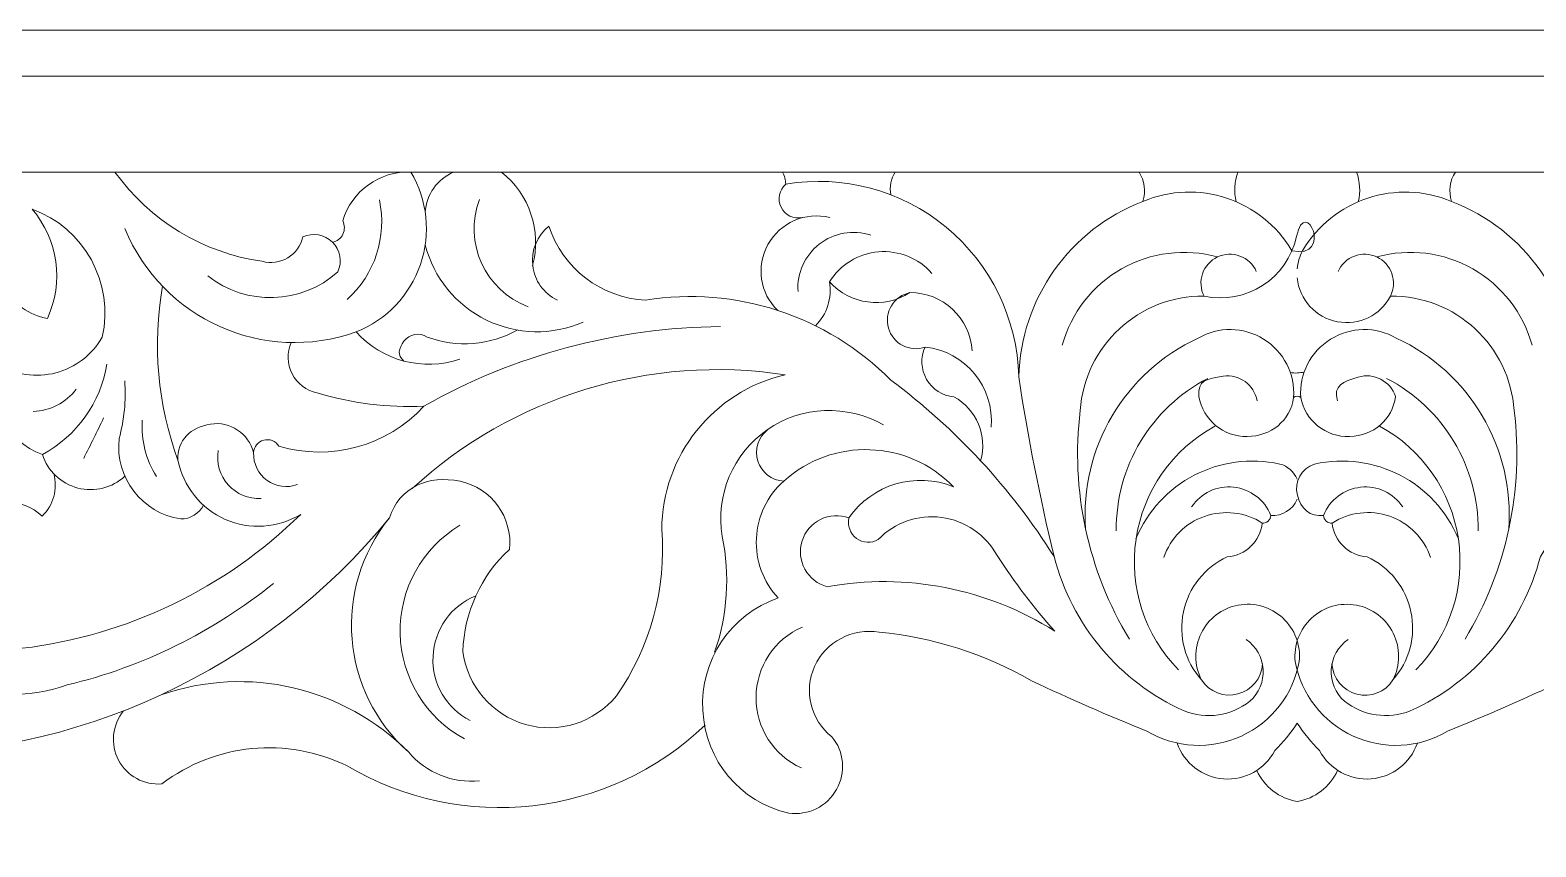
# Model space of a CAD drawing. Header units: millimetres. Extents: x 4334 to 4578, y 2334 to 2588.
# Drawn here: x 4381 to 4446.3, y 2552.7 to 2588.1 of the extents above; entities that cross this region are included whole.
import ezdxf

# ---------------------------------------------------------------- set-up
doc = ezdxf.new("R2010")
doc.units = ezdxf.units.MM
doc.header["$MEASUREMENT"] = 0
doc.layers.add('SITARA ALL', color=18, linetype='Continuous', true_color=0x000000)

msp = doc.modelspace()

# ---------------------------------------------------------------- linework, layer by layer
at = {"layer": 'SITARA ALL', "lineweight": 9}
for points, knots in [([(4333.916, 2588.11), (4333.916, 2588.11), (4577.916, 2588.11), (4577.916, 2588.11), (4577.916, 2588.11), (4577.916, 2466.11), (4577.916, 2466.11), (4577.916, 2466.11), (4333.916, 2466.11), (4333.916, 2466.11), (4333.916, 2466.11), (4333.916, 2588.11), (4333.916, 2588.11)], [0, 0, 0, 0, 0.25, 0.25, 0.25, 0.5, 0.5, 0.5, 0.75, 0.75, 0.75, 1, 1, 1, 1]), ([(4337.043, 2565.882), (4336.767, 2563.968), (4337.064, 2562.015), (4337.897, 2560.27), (4337.897, 2560.27), (4335.916, 2560.27), (4335.916, 2560.27), (4335.916, 2560.27), (4335.916, 2586.11), (4335.916, 2586.11), (4335.916, 2586.11), (4435.687, 2586.11), (4435.687, 2586.11), (4435.687, 2586.11), (4535.916, 2586.11), (4535.916, 2586.11), (4535.916, 2586.11), (4535.916, 2560.27), (4535.916, 2560.27), (4535.916, 2560.27), (4533.935, 2560.27), (4533.935, 2560.27), (4534.768, 2562.015), (4535.065, 2563.968), (4534.789, 2565.882)], [0, 0, 0, 0, 0.111111, 0.111111, 0.111111, 0.222222, 0.222222, 0.222222, 0.333333, 0.333333, 0.333333, 0.444444, 0.444444, 0.444444, 0.555556, 0.555556, 0.555556, 0.666667, 0.666667, 0.666667, 0.777778, 0.777778, 0.777778, 1, 1, 1, 1]), ([(4384.636, 2581.956), (4386.145, 2579.847), (4388.45, 2578.447), (4391.018, 2578.084), (4391.394, 2577.981), (4391.796, 2578.036), (4392.13, 2578.237), (4392.464, 2578.438), (4392.701, 2578.765), (4392.786, 2579.145), (4393.22, 2579.34), (4393.729, 2579.248), (4394.067, 2578.914), (4394.405, 2578.58), (4394.499, 2578.063), (4394.309, 2577.627), (4392.72, 2576.205), (4390.336, 2576.131), (4388.66, 2577.45)], [0, 0, 0, 0, 0.142857, 0.142857, 0.142857, 0.285714, 0.285714, 0.285714, 0.428571, 0.428571, 0.428571, 0.571429, 0.571429, 0.571429, 0.714286, 0.714286, 0.714286, 1, 1, 1, 1]), ([(4385.067, 2579.504), (4386.68, 2575.569), (4391.094, 2573.595), (4395.099, 2575.025), (4396.411, 2575.544), (4397.429, 2576.612), (4397.885, 2577.947), (4398.341, 2579.283), (4398.193, 2580.743), (4397.472, 2581.956), (4396.116, 2582.009), (4394.898, 2581.135), (4394.516, 2579.832), (4394.609, 2579.653), (4394.611, 2579.441), (4394.524, 2579.259), (4394.436, 2579.077), (4394.266, 2578.947), (4394.068, 2578.908)], [0, 0, 0, 0, 0.142857, 0.142857, 0.142857, 0.285714, 0.285714, 0.285714, 0.428571, 0.428571, 0.428571, 0.571429, 0.571429, 0.571429, 0.714286, 0.714286, 0.714286, 1, 1, 1, 1]), ([(4429.221, 2580.682), (4426.055, 2579.465), (4423.931, 2576.467), (4423.838, 2573.076), (4423.779, 2575.593), (4422.629, 2577.961), (4420.686, 2579.564), (4418.744, 2581.167), (4416.216, 2581.85), (4413.733, 2581.431), (4413.722, 2581.613), (4413.676, 2581.792), (4413.596, 2581.956)], [0, 0, 0, 0, 0.2, 0.2, 0.2, 0.4, 0.4, 0.4, 0.6, 0.6, 0.6, 1, 1, 1, 1]), ([(4431.874, 2576.576), (4433.696, 2576.184), (4435.492, 2577.342), (4435.886, 2579.164), (4436.28, 2580.986), (4437.508, 2578.147), (4435.687, 2578.543), (4434.366, 2580.771), (4431.609, 2581.684), (4429.221, 2580.682), (4429.359, 2581.11), (4429.299, 2581.577), (4429.056, 2581.956)], [0, 0, 0, 0, 0.2, 0.2, 0.2, 0.4, 0.4, 0.4, 0.6, 0.6, 0.6, 1, 1, 1, 1]), ([(4524.699, 2581.956), (4524.699, 2581.956), (4433.343, 2581.956), (4433.343, 2581.956), (4433.188, 2581.544), (4433.161, 2581.095), (4433.266, 2580.667)], [0, 0, 0, 0, 0.333333, 0.333333, 0.333333, 1, 1, 1, 1]), ([(4442.776, 2581.956), (4442.533, 2581.577), (4442.472, 2581.11), (4442.61, 2580.682), (4445.775, 2579.468), (4447.899, 2576.464), (4447.994, 2573.076), (4448.049, 2575.59), (4449.193, 2577.956), (4451.13, 2579.56), (4453.066, 2581.164), (4455.619, 2581.845), (4458.099, 2581.431)], [0, 0, 0, 0, 0.2, 0.2, 0.2, 0.4, 0.4, 0.4, 0.6, 0.6, 0.6, 1, 1, 1, 1]), ([(4413.733, 2581.431), (4413.444, 2581.181), (4413.362, 2580.767), (4413.534, 2580.426), (4413.705, 2580.085), (4414.07, 2579.901), (4414.443, 2579.983)], [0, 0, 0, 0, 0.333333, 0.333333, 0.333333, 1, 1, 1, 1]), ([(4442.61, 2580.682), (4440.222, 2581.682), (4437.464, 2580.772), (4436.145, 2578.543), (4436.019, 2578.298), (4435.941, 2578.03), (4435.916, 2577.755)], [0, 0, 0, 0, 0.333333, 0.333333, 0.333333, 1, 1, 1, 1]), ([(4376.052, 2579.705), (4376.92, 2579.845), (4377.808, 2579.632), (4378.518, 2579.114), (4379.228, 2578.596), (4379.703, 2577.812), (4379.835, 2576.942), (4380.223, 2576.235), (4380.911, 2575.741), (4381.706, 2575.602), (4382.426, 2577.18), (4382.168, 2579.03), (4381.043, 2580.349), (4383.31, 2579.526), (4384.611, 2577.143), (4384.085, 2574.789), (4383.649, 2574.024), (4382.921, 2573.468), (4382.068, 2573.248), (4381.215, 2573.028), (4380.306, 2573.166), (4379.554, 2573.625), (4379.04, 2572.008), (4379.895, 2570.275), (4381.493, 2569.704), (4382.982, 2570.51), (4384.014, 2571.959), (4384.289, 2573.63)], [0, 0, 0, 0, 0.1, 0.1, 0.1, 0.2, 0.2, 0.2, 0.3, 0.3, 0.3, 0.4, 0.4, 0.4, 0.5, 0.5, 0.5, 0.6, 0.6, 0.6, 0.7, 0.7, 0.7, 0.8, 0.8, 0.8, 1, 1, 1, 1]), ([(4415.638, 2579.983), (4414.582, 2580.246), (4413.483, 2579.763), (4412.961, 2578.809), (4412.44, 2577.854), (4412.598, 2576.698), (4413.39, 2575.952)], [0, 0, 0, 0, 0.333333, 0.333333, 0.333333, 1, 1, 1, 1]), ([(4423.838, 2573.076), (4424.237, 2570.457), (4424.748, 2567.857), (4425.37, 2565.282), (4423.5, 2568.247), (4421.1, 2570.84), (4418.288, 2572.934), (4415.507, 2575.735), (4411.552, 2577.027), (4407.655, 2576.403), (4405.727, 2576.496), (4404.057, 2577.773), (4403.459, 2579.608), (4402.944, 2579.199), (4402.677, 2578.552), (4402.754, 2577.899), (4402.83, 2577.246), (4403.233, 2576.682), (4403.829, 2576.403)], [0, 0, 0, 0, 0.142857, 0.142857, 0.142857, 0.285714, 0.285714, 0.285714, 0.428571, 0.428571, 0.428571, 0.571429, 0.571429, 0.571429, 0.714286, 0.714286, 0.714286, 1, 1, 1, 1]), ([(4417.415, 2579.218), (4416.654, 2579.467), (4415.82, 2579.321), (4415.188, 2578.83), (4414.556, 2578.339), (4414.209, 2577.573), (4414.263, 2576.774)], [0, 0, 0, 0, 0.333333, 0.333333, 0.333333, 1, 1, 1, 1]), ([(4468.003, 2576.403), (4468.597, 2576.684), (4469.005, 2577.252), (4469.079, 2577.906), (4469.153, 2578.559), (4468.889, 2579.2), (4468.373, 2579.608), (4467.776, 2577.772), (4466.104, 2576.497), (4464.177, 2576.403), (4460.279, 2577.026), (4456.323, 2575.736), (4453.544, 2572.934), (4450.732, 2570.84), (4448.332, 2568.247), (4446.462, 2565.282), (4445.697, 2562.308), (4443.619, 2559.843), (4440.819, 2558.583), (4439.861, 2558.207), (4438.774, 2558.369), (4437.967, 2559.007), (4437.573, 2559.352), (4437.361, 2559.859), (4437.392, 2560.382), (4437.423, 2560.904), (4437.696, 2561.385), (4438.128, 2561.68)], [0, 0, 0, 0, 0.1, 0.1, 0.1, 0.2, 0.2, 0.2, 0.3, 0.3, 0.3, 0.4, 0.4, 0.4, 0.5, 0.5, 0.5, 0.6, 0.6, 0.6, 0.7, 0.7, 0.7, 0.8, 0.8, 0.8, 1, 1, 1, 1]), ([(4398.093, 2578.797), (4398.457, 2577.373), (4399.428, 2576.181), (4400.749, 2575.536), (4402.07, 2574.892), (4403.599, 2574.857), (4404.945, 2575.447)], [0, 0, 0, 0, 0.333333, 0.333333, 0.333333, 1, 1, 1, 1]), ([(4420.069, 2577.561), (4419.489, 2578.222), (4418.629, 2578.568), (4417.753, 2578.494), (4416.877, 2578.419), (4416.091, 2577.938), (4415.631, 2577.188), (4416.526, 2576.206), (4417.998, 2576.01), (4419.117, 2576.727), (4420.545, 2576.738), (4421.731, 2575.625), (4421.813, 2574.2)], [0, 0, 0, 0, 0.2, 0.2, 0.2, 0.4, 0.4, 0.4, 0.6, 0.6, 0.6, 1, 1, 1, 1]), ([(4432.461, 2578.272), (4431.059, 2578.66), (4429.56, 2578.473), (4428.296, 2577.754), (4427.032, 2577.034), (4426.109, 2575.847), (4425.727, 2574.443)], [0, 0, 0, 0, 0.333333, 0.333333, 0.333333, 1, 1, 1, 1]), ([(4446.104, 2574.443), (4445.721, 2575.846), (4444.794, 2577.039), (4443.529, 2577.757), (4442.265, 2578.475), (4440.772, 2578.662), (4439.371, 2578.272)], [0, 0, 0, 0, 0.333333, 0.333333, 0.333333, 1, 1, 1, 1]), ([(4434.143, 2577.647), (4434.006, 2577.956), (4433.75, 2578.196), (4433.433, 2578.314), (4433.116, 2578.431), (4432.766, 2578.417), (4432.461, 2578.272), (4432.155, 2578.128), (4431.921, 2577.866), (4431.81, 2577.547), (4431.7, 2577.227), (4431.722, 2576.878), (4431.874, 2576.576), (4429.051, 2576.598), (4426.698, 2574.426), (4426.503, 2571.609), (4426.085, 2568.16), (4426.835, 2564.671), (4428.635, 2561.699)], [0, 0, 0, 0, 0.142857, 0.142857, 0.142857, 0.285714, 0.285714, 0.285714, 0.428571, 0.428571, 0.428571, 0.571429, 0.571429, 0.571429, 0.714286, 0.714286, 0.714286, 1, 1, 1, 1]), ([(4443.197, 2561.699), (4444.996, 2564.671), (4445.747, 2568.16), (4445.329, 2571.609), (4445.131, 2574.426), (4442.781, 2576.602), (4439.958, 2576.576), (4440.109, 2576.879), (4440.132, 2577.229), (4440.021, 2577.548), (4439.91, 2577.868), (4439.677, 2578.128), (4439.371, 2578.272), (4439.065, 2578.416), (4438.714, 2578.431), (4438.398, 2578.313), (4438.081, 2578.195), (4437.826, 2577.956), (4437.688, 2577.647)], [0, 0, 0, 0, 0.142857, 0.142857, 0.142857, 0.285714, 0.285714, 0.285714, 0.428571, 0.428571, 0.428571, 0.571429, 0.571429, 0.571429, 0.714286, 0.714286, 0.714286, 1, 1, 1, 1]), ([(4435.916, 2577.368), (4436.009, 2576.417), (4436.719, 2575.642), (4437.658, 2575.465), (4438.597, 2575.288), (4439.525, 2575.724), (4439.958, 2576.576)], [0, 0, 0, 0, 0.333333, 0.333333, 0.333333, 1, 1, 1, 1]), ([(4381.981, 2568.872), (4382.162, 2568.215), (4381.97, 2567.511), (4381.481, 2567.037), (4380.59, 2567.841), (4379.242, 2567.857), (4378.335, 2567.072), (4378.668, 2566.917), (4378.908, 2566.612), (4378.98, 2566.251), (4379.053, 2565.891), (4378.948, 2565.515), (4378.701, 2565.243), (4378.082, 2564.518), (4377.952, 2563.494), (4378.371, 2562.638), (4378.79, 2561.781), (4379.662, 2561.255), (4380.614, 2561.299), (4385.172, 2561.85), (4389.417, 2563.892), (4392.691, 2567.11), (4391.702, 2566.507), (4390.48, 2566.425), (4389.42, 2566.892), (4388.359, 2567.359), (4387.592, 2568.324), (4387.369, 2569.461), (4386.484, 2571.871), (4386.253, 2574.473), (4386.697, 2577.001)], [0, 0, 0, 0, 0.090909, 0.090909, 0.090909, 0.181818, 0.181818, 0.181818, 0.272727, 0.272727, 0.272727, 0.363636, 0.363636, 0.363636, 0.454545, 0.454545, 0.454545, 0.545455, 0.545455, 0.545455, 0.636364, 0.636364, 0.636364, 0.727273, 0.727273, 0.727273, 0.818182, 0.818182, 0.818182, 1, 1, 1, 1]), ([(4419.117, 2576.727), (4418.784, 2576.657), (4418.494, 2576.452), (4418.317, 2576.16), (4418.14, 2575.869), (4418.092, 2575.519), (4418.184, 2575.191), (4418.277, 2574.863), (4418.501, 2574.587), (4418.804, 2574.431), (4419.107, 2574.275), (4419.46, 2574.251), (4419.781, 2574.366)], [0, 0, 0, 0, 0.2, 0.2, 0.2, 0.4, 0.4, 0.4, 0.6, 0.6, 0.6, 1, 1, 1, 1]), ([(4402.108, 2575.116), (4400.908, 2574.435), (4399.467, 2574.32), (4398.174, 2574.8), (4397.845, 2575.017), (4397.403, 2574.937), (4397.172, 2574.617), (4396.942, 2574.297), (4396.862, 2574.001), (4397.172, 2573.758)], [0, 0, 0, 0, 0.25, 0.25, 0.25, 0.5, 0.5, 0.5, 1, 1, 1, 1]), ([(4434.172, 2572.03), (4434.056, 2572.727), (4433.406, 2573.204), (4432.707, 2573.103), (4432.008, 2573.003), (4431.571, 2572.921), (4431.656, 2572.22), (4431.829, 2571.206), (4432.714, 2570.47), (4433.742, 2570.484), (4434.77, 2570.499), (4435.618, 2571.161), (4435.762, 2572.179), (4435.83, 2573.199), (4435.328, 2574.173), (4434.459, 2574.711), (4433.589, 2575.249), (4432.504, 2575.27), (4431.621, 2574.754), (4428.43, 2573.276), (4426.485, 2569.983), (4426.737, 2566.475)], [0, 0, 0, 0, 0.125, 0.125, 0.125, 0.25, 0.25, 0.25, 0.375, 0.375, 0.375, 0.5, 0.5, 0.5, 0.625, 0.625, 0.625, 0.75, 0.75, 0.75, 1, 1, 1, 1]), ([(4445.094, 2566.475), (4445.345, 2569.983), (4443.403, 2573.278), (4440.211, 2574.754), (4439.325, 2575.266), (4438.23, 2575.247), (4437.363, 2574.705), (4436.496, 2574.163), (4435.998, 2573.199), (4436.069, 2572.179)], [0, 0, 0, 0, 0.25, 0.25, 0.25, 0.5, 0.5, 0.5, 1, 1, 1, 1]), ([(4397.53, 2568.229), (4401.892, 2572.241), (4407.845, 2574.055), (4413.703, 2573.163), (4410.58, 2572.431), (4408.366, 2569.657), (4408.351, 2566.449), (4408.556, 2563.89), (4407.862, 2561.338), (4406.389, 2559.236), (4405.435, 2558.074), (4403.883, 2557.588), (4402.437, 2558), (4400.991, 2558.412), (4399.924, 2559.668), (4399.726, 2561.158), (4399.776, 2562.848), (4400.506, 2564.447), (4401.75, 2565.591), (4401.898, 2566.981), (4400.97, 2568.257), (4399.602, 2568.544), (4398.234, 2568.83), (4396.966, 2568.288), (4396.544, 2566.955), (4394.057, 2563.887), (4394.42, 2559.41), (4397.377, 2556.791), (4394.574, 2559.616), (4390.404, 2560.587), (4386.643, 2559.286)], [0, 0, 0, 0, 0.090909, 0.090909, 0.090909, 0.181818, 0.181818, 0.181818, 0.272727, 0.272727, 0.272727, 0.363636, 0.363636, 0.363636, 0.454545, 0.454545, 0.454545, 0.545455, 0.545455, 0.545455, 0.636364, 0.636364, 0.636364, 0.727273, 0.727273, 0.727273, 0.818182, 0.818182, 0.818182, 1, 1, 1, 1]), ([(4392.275, 2574.565), (4392.086, 2574.126), (4392.103, 2573.625), (4392.323, 2573.2), (4392.544, 2572.776), (4392.94, 2572.473), (4393.407, 2572.375), (4394.907, 2571.928), (4396.47, 2571.734), (4398.033, 2571.801), (4396.443, 2570.067), (4394, 2569.394), (4391.746, 2570.068), (4391.609, 2570.29), (4391.342, 2570.396), (4391.09, 2570.329), (4390.838, 2570.262), (4390.66, 2570.045), (4390.652, 2569.785)], [0, 0, 0, 0, 0.142857, 0.142857, 0.142857, 0.285714, 0.285714, 0.285714, 0.428571, 0.428571, 0.428571, 0.571429, 0.571429, 0.571429, 0.714286, 0.714286, 0.714286, 1, 1, 1, 1]), ([(4422.643, 2570.886), (4422.789, 2572.631), (4421.522, 2574.174), (4419.781, 2574.366), (4419.569, 2573.916), (4419.591, 2573.391), (4419.84, 2572.961), (4420.089, 2572.531), (4420.53, 2572.251), (4421.025, 2572.211), (4422.011, 2571.67), (4422.491, 2570.516), (4422.182, 2569.434)], [0, 0, 0, 0, 0.2, 0.2, 0.2, 0.4, 0.4, 0.4, 0.6, 0.6, 0.6, 1, 1, 1, 1]), ([(4391.512, 2564.117), (4388.897, 2562.001), (4385.84, 2560.496), (4382.569, 2559.713), (4379.361, 2558.61), (4375.811, 2559.79), (4373.902, 2562.594), (4371.992, 2565.398), (4372.28, 2569.23), (4374.481, 2571.811), (4374.638, 2572.054), (4374.668, 2572.358), (4374.561, 2572.626), (4374.455, 2572.895), (4374.227, 2573.095), (4373.947, 2573.165)], [0, 0, 0, 0, 0.166667, 0.166667, 0.166667, 0.333333, 0.333333, 0.333333, 0.5, 0.5, 0.5, 0.666667, 0.666667, 0.666667, 1, 1, 1, 1]), ([(4385.059, 2572.901), (4385.121, 2572.057), (4385.039, 2571.208), (4384.816, 2570.392), (4384.63, 2568.701), (4385.808, 2567.165), (4387.491, 2566.911), (4387.904, 2566.909), (4388.285, 2567.137), (4388.479, 2567.503)], [0, 0, 0, 0, 0.25, 0.25, 0.25, 0.5, 0.5, 0.5, 1, 1, 1, 1]), ([(4435.762, 2572.179), (4435.848, 2572.262), (4435.984, 2572.262), (4436.069, 2572.179), (4436.262, 2571.169), (4437.162, 2570.45), (4438.189, 2570.485), (4439.217, 2570.52), (4440.051, 2571.199), (4440.176, 2572.22), (4439.957, 2572.891), (4439.242, 2573.265), (4438.566, 2573.061), (4437.89, 2572.858), (4437.471, 2572.711), (4437.66, 2572.03)], [0, 0, 0, 0, 0.166667, 0.166667, 0.166667, 0.333333, 0.333333, 0.333333, 0.5, 0.5, 0.5, 0.666667, 0.666667, 0.666667, 1, 1, 1, 1]), ([(4410.647, 2561.128), (4411.208, 2562.744), (4411.321, 2564.481), (4410.974, 2566.156), (4410.679, 2567.945), (4411.44, 2569.745), (4412.93, 2570.78), (4414.419, 2571.815), (4416.394, 2571.887), (4417.969, 2570.987)], [0, 0, 0, 0, 0.25, 0.25, 0.25, 0.5, 0.5, 0.5, 1, 1, 1, 1]), ([(4392.556, 2568.408), (4392.115, 2568.238), (4391.617, 2568.303), (4391.233, 2568.579), (4390.849, 2568.856), (4390.63, 2569.312), (4390.652, 2569.785), (4390.441, 2570.618), (4389.632, 2571.155), (4388.782, 2571.025), (4387.932, 2570.895), (4387.32, 2570.319), (4387.369, 2569.461)], [0, 0, 0, 0, 0.2, 0.2, 0.2, 0.4, 0.4, 0.4, 0.6, 0.6, 0.6, 1, 1, 1, 1]), ([(4416.473, 2566.954), (4417.481, 2568.412), (4419.369, 2568.973), (4421.01, 2568.306), (4419.017, 2570.353), (4415.767, 2570.464), (4413.644, 2568.551), (4413.126, 2568.577), (4412.678, 2568.922), (4412.52, 2569.417), (4412.362, 2569.912), (4412.537, 2570.459), (4412.945, 2570.78)], [0, 0, 0, 0, 0.2, 0.2, 0.2, 0.4, 0.4, 0.4, 0.6, 0.6, 0.6, 1, 1, 1, 1]), ([(4432.344, 2570.936), (4430.498, 2569.93), (4429.232, 2568.116), (4428.925, 2566.037), (4428.617, 2563.958), (4429.293, 2561.866), (4430.768, 2560.368)], [0, 0, 0, 0, 0.333333, 0.333333, 0.333333, 1, 1, 1, 1]), ([(4441.064, 2560.368), (4442.535, 2561.869), (4443.217, 2563.973), (4442.905, 2566.052), (4442.593, 2568.13), (4441.336, 2569.934), (4439.488, 2570.936)], [0, 0, 0, 0, 0.333333, 0.333333, 0.333333, 1, 1, 1, 1]), ([(4381.493, 2569.704), (4381.721, 2568.99), (4382.3, 2568.442), (4383.025, 2568.252), (4383.751, 2568.063), (4384.518, 2568.252), (4385.067, 2568.763)], [0, 0, 0, 0, 0.333333, 0.333333, 0.333333, 1, 1, 1, 1]), ([(4389.116, 2569.881), (4389.025, 2569.345), (4389.182, 2568.798), (4389.544, 2568.393), (4389.905, 2567.988), (4390.429, 2567.769), (4390.971, 2567.8)], [0, 0, 0, 0, 0.333333, 0.333333, 0.333333, 1, 1, 1, 1]), ([(4435.916, 2568.631), (4435.781, 2568.957), (4435.502, 2569.201), (4435.162, 2569.292), (4432.568, 2569.867), (4429.937, 2568.5), (4428.922, 2566.045)], [0, 0, 0, 0, 0.333333, 0.333333, 0.333333, 1, 1, 1, 1]), ([(4442.91, 2566.045), (4441.892, 2568.499), (4439.263, 2569.869), (4436.67, 2569.292), (4436.108, 2569.104), (4435.783, 2568.517), (4435.922, 2567.941), (4436.061, 2567.365), (4436.477, 2566.979), (4437.063, 2567.067), (4437.063, 2566.973), (4437.103, 2566.883), (4437.173, 2566.819), (4437.243, 2566.756), (4437.335, 2566.724), (4437.43, 2566.733)], [0, 0, 0, 0, 0.166667, 0.166667, 0.166667, 0.333333, 0.333333, 0.333333, 0.5, 0.5, 0.5, 0.666667, 0.666667, 0.666667, 1, 1, 1, 1]), ([(4413.644, 2568.551), (4412.93, 2567.916), (4412.502, 2567.02), (4412.457, 2566.066), (4412.411, 2565.112), (4412.749, 2564.183), (4413.399, 2563.483), (4411.343, 2562.771), (4410.009, 2560.781), (4410.133, 2558.608), (4410.257, 2556.436), (4411.735, 2554.627), (4413.859, 2554.154), (4414.696, 2554.032), (4415.521, 2554.439), (4415.934, 2555.178), (4416.346, 2555.916), (4416.271, 2556.819), (4415.727, 2557.467), (4414.813, 2558.195), (4414.505, 2559.448), (4414.979, 2560.516), (4415.452, 2561.584), (4416.634, 2562.189), (4417.787, 2562.001), (4420.113, 2561.776), (4422.366, 2561.058), (4424.393, 2559.894), (4426.039, 2559.117), (4427.707, 2558.388), (4429.396, 2557.707), (4430.645, 2556.969), (4432.176, 2556.89), (4433.495, 2557.495), (4434.813, 2558.1), (4435.749, 2559.301), (4436.004, 2560.73), (4436.076, 2561.437), (4435.81, 2562.136), (4435.287, 2562.617), (4434.763, 2563.097), (4434.049, 2563.303), (4433.351, 2563.171), (4432.653, 2563.039), (4432.058, 2562.586), (4431.746, 2561.947), (4431.434, 2561.309), (4431.439, 2560.565), (4431.764, 2559.933)], [0, 0, 0, 0, 0.058824, 0.058824, 0.058824, 0.117647, 0.117647, 0.117647, 0.176471, 0.176471, 0.176471, 0.235294, 0.235294, 0.235294, 0.294118, 0.294118, 0.294118, 0.352941, 0.352941, 0.352941, 0.411765, 0.411765, 0.411765, 0.470588, 0.470588, 0.470588, 0.529412, 0.529412, 0.529412, 0.588235, 0.588235, 0.588235, 0.647059, 0.647059, 0.647059, 0.705882, 0.705882, 0.705882, 0.764706, 0.764706, 0.764706, 0.823529, 0.823529, 0.823529, 0.882353, 0.882353, 0.882353, 1, 1, 1, 1]), ([(4434.769, 2567.067), (4434.501, 2567.742), (4433.88, 2568.211), (4433.159, 2568.287), (4432.437, 2568.362), (4431.738, 2568.038), (4431.337, 2567.434)], [0, 0, 0, 0, 0.333333, 0.333333, 0.333333, 1, 1, 1, 1]), ([(4440.067, 2559.933), (4440.391, 2560.566), (4440.397, 2561.314), (4440.084, 2561.952), (4439.77, 2562.59), (4439.179, 2563.041), (4438.481, 2563.171), (4437.783, 2563.302), (4437.064, 2563.095), (4436.541, 2562.613), (4436.019, 2562.131), (4435.754, 2561.436), (4435.828, 2560.73), (4436.086, 2559.302), (4437.027, 2558.092), (4438.348, 2557.49), (4439.668, 2556.888), (4441.189, 2556.966), (4442.436, 2557.707), (4444.124, 2558.388), (4445.793, 2559.117), (4447.439, 2559.894), (4449.466, 2561.058), (4451.718, 2561.776), (4454.044, 2562.001), (4455.194, 2562.211), (4456.34, 2561.619), (4456.833, 2560.56), (4457.326, 2559.501), (4457.005, 2558.212), (4456.104, 2557.467), (4455.567, 2556.814), (4455.488, 2555.897), (4455.907, 2555.162), (4456.325, 2554.427), (4457.137, 2554.024), (4457.973, 2554.154), (4460.089, 2554.66), (4461.612, 2556.51), (4461.702, 2558.684), (4461.793, 2560.858), (4460.5, 2562.803), (4458.433, 2563.483), (4459.082, 2564.184), (4459.422, 2565.117), (4459.375, 2566.071), (4459.328, 2567.025), (4458.902, 2567.917), (4458.187, 2568.551)], [0, 0, 0, 0, 0.058824, 0.058824, 0.058824, 0.117647, 0.117647, 0.117647, 0.176471, 0.176471, 0.176471, 0.235294, 0.235294, 0.235294, 0.294118, 0.294118, 0.294118, 0.352941, 0.352941, 0.352941, 0.411765, 0.411765, 0.411765, 0.470588, 0.470588, 0.470588, 0.529412, 0.529412, 0.529412, 0.588235, 0.588235, 0.588235, 0.647059, 0.647059, 0.647059, 0.705882, 0.705882, 0.705882, 0.764706, 0.764706, 0.764706, 0.823529, 0.823529, 0.823529, 0.882353, 0.882353, 0.882353, 1, 1, 1, 1]), ([(4440.495, 2567.434), (4440.091, 2568.036), (4439.385, 2568.364), (4438.664, 2568.286), (4437.943, 2568.207), (4437.328, 2567.743), (4437.063, 2567.067)], [0, 0, 0, 0, 0.333333, 0.333333, 0.333333, 1, 1, 1, 1]), ([(4435.916, 2567.762), (4435.726, 2567.305), (4435.261, 2567.024), (4434.769, 2567.067), (4434.769, 2566.973), (4434.729, 2566.883), (4434.66, 2566.819), (4434.59, 2566.756), (4434.496, 2566.725), (4434.402, 2566.733), (4434.316, 2565.942), (4433.676, 2565.325), (4432.882, 2565.267), (4431.905, 2564.817), (4431.199, 2563.93), (4430.98, 2562.878), (4430.76, 2561.825), (4431.048, 2560.736), (4431.764, 2559.933), (4432.101, 2559.405), (4432.741, 2559.157), (4433.346, 2559.319), (4433.951, 2559.481), (4434.38, 2559.999), (4434.407, 2560.625)], [0, 0, 0, 0, 0.111111, 0.111111, 0.111111, 0.222222, 0.222222, 0.222222, 0.333333, 0.333333, 0.333333, 0.444444, 0.444444, 0.444444, 0.555556, 0.555556, 0.555556, 0.666667, 0.666667, 0.666667, 0.777778, 0.777778, 0.777778, 1, 1, 1, 1]), ([(4396.544, 2566.955), (4391.114, 2560.336), (4382.956, 2556.551), (4374.395, 2556.672), (4372.922, 2557.01), (4371.38, 2556.587), (4370.286, 2555.545), (4369.694, 2556.064), (4369.569, 2556.937), (4369.99, 2557.602)], [0, 0, 0, 0, 0.25, 0.25, 0.25, 0.5, 0.5, 0.5, 1, 1, 1, 1]), ([(4425.399, 2562.042), (4424.486, 2563.072), (4423.65, 2564.167), (4422.898, 2565.319), (4422.407, 2566.225), (4421.513, 2566.842), (4420.492, 2566.978), (4419.471, 2567.114), (4418.452, 2566.759), (4417.741, 2566.014), (4417.445, 2565.842), (4417.076, 2565.863), (4416.8, 2566.065), (4416.525, 2566.268), (4416.397, 2566.62), (4416.473, 2566.954), (4416.071, 2567.101), (4415.626, 2567.078), (4415.241, 2566.889), (4414.857, 2566.7), (4414.568, 2566.364), (4414.439, 2565.955), (4414.311, 2565.547), (4414.355, 2565.103), (4414.562, 2564.728), (4414.768, 2564.353), (4415.117, 2564.08), (4415.531, 2563.97), (4418.945, 2564.59), (4422.469, 2563.9), (4425.399, 2562.042)], [0, 0, 0, 0, 0.1, 0.1, 0.1, 0.2, 0.2, 0.2, 0.3, 0.3, 0.3, 0.4, 0.4, 0.4, 0.5, 0.5, 0.5, 0.6, 0.6, 0.6, 0.7, 0.7, 0.7, 0.8, 0.8, 0.8, 0.9, 0.9, 0.9, 1, 1, 1, 1]), ([(4434.402, 2566.733), (4433.657, 2567.208), (4432.735, 2567.315), (4431.9, 2567.023), (4431.066, 2566.731), (4430.414, 2566.077), (4430.129, 2565.241)], [0, 0, 0, 0, 0.333333, 0.333333, 0.333333, 1, 1, 1, 1]), ([(4437.425, 2560.625), (4437.46, 2559.999), (4437.896, 2559.469), (4438.503, 2559.314), (4439.11, 2559.16), (4439.737, 2559.401), (4440.067, 2559.933), (4440.782, 2560.738), (4441.072, 2561.833), (4440.85, 2562.885), (4440.629, 2563.938), (4439.928, 2564.819), (4438.95, 2565.267), (4438.156, 2565.324), (4437.516, 2565.942), (4437.43, 2566.733), (4438.173, 2567.209), (4439.093, 2567.318), (4439.927, 2567.028), (4440.76, 2566.737), (4441.416, 2566.075), (4441.703, 2565.241)], [0, 0, 0, 0, 0.125, 0.125, 0.125, 0.25, 0.25, 0.25, 0.375, 0.375, 0.375, 0.5, 0.5, 0.5, 0.625, 0.625, 0.625, 0.75, 0.75, 0.75, 1, 1, 1, 1]), ([(4399.596, 2566.634), (4397.952, 2565.648), (4396.964, 2563.855), (4397.008, 2561.939), (4397.052, 2560.022), (4398.104, 2558.287), (4399.792, 2557.377)], [0, 0, 0, 0, 0.333333, 0.333333, 0.333333, 1, 1, 1, 1]), ([(4425.37, 2565.282), (4426.136, 2562.307), (4428.211, 2559.843), (4431.013, 2558.583), (4431.972, 2558.207), (4433.057, 2558.368), (4433.865, 2559.007), (4434.259, 2559.353), (4434.47, 2559.862), (4434.438, 2560.385), (4434.406, 2560.908), (4434.137, 2561.385), (4433.704, 2561.68)], [0, 0, 0, 0, 0.2, 0.2, 0.2, 0.4, 0.4, 0.4, 0.6, 0.6, 0.6, 1, 1, 1, 1]), ([(4400.29, 2563.579), (4399.207, 2563.142), (4398.48, 2562.112), (4398.431, 2560.945), (4398.381, 2559.777), (4399.003, 2558.698), (4400.045, 2558.17)], [0, 0, 0, 0, 0.333333, 0.333333, 0.333333, 1, 1, 1, 1]), ([(4414.452, 2562.223), (4413.237, 2561.694), (4412.45, 2560.497), (4412.445, 2559.171), (4412.44, 2557.846), (4413.2, 2556.652), (4414.411, 2556.115)], [0, 0, 0, 0, 0.333333, 0.333333, 0.333333, 1, 1, 1, 1]), ([(4385.012, 2558.59), (4384.514, 2557.985), (4384.428, 2557.141), (4384.794, 2556.449), (4385.16, 2555.757), (4385.892, 2555.351), (4386.672, 2555.422), (4388.985, 2557.177), (4392.092, 2557.478), (4394.701, 2556.204), (4399.692, 2553.245), (4406.035, 2553.96), (4410.235, 2557.964)], [0, 0, 0, 0, 0.2, 0.2, 0.2, 0.4, 0.4, 0.4, 0.6, 0.6, 0.6, 1, 1, 1, 1]), ([(4430.705, 2557.191), (4431.008, 2556.317), (4431.801, 2555.706), (4432.724, 2555.637), (4433.647, 2555.569), (4434.515, 2556.042), (4434.943, 2556.863), (4435.307, 2557.227), (4435.633, 2557.626), (4435.916, 2558.056), (4436.199, 2557.626), (4436.525, 2557.226), (4436.889, 2556.863), (4437.322, 2556.045), (4438.201, 2555.564), (4439.123, 2555.639), (4440.046, 2555.713), (4440.83, 2556.315), (4441.127, 2557.191)], [0, 0, 0, 0, 0.142857, 0.142857, 0.142857, 0.285714, 0.285714, 0.285714, 0.428571, 0.428571, 0.428571, 0.571429, 0.571429, 0.571429, 0.714286, 0.714286, 0.714286, 1, 1, 1, 1]), ([(4434.166, 2556.007), (4434.485, 2555.29), (4435.142, 2554.783), (4435.916, 2554.657), (4436.69, 2554.783), (4437.347, 2555.29), (4437.666, 2556.007)], [0, 0, 0, 0, 0.333333, 0.333333, 0.333333, 1, 1, 1, 1])]:
    msp.add_open_spline(points, degree=3, knots=knots, dxfattribs=at)
for points in [[(4347.133, 2581.956), (4347.133, 2581.956), (4435.687, 2581.956), (4435.687, 2581.956)], [(4399.327, 2581.956), (4398.616, 2581.655), (4398.138, 2580.978), (4398.093, 2580.207)], [(4402.751, 2577.902), (4403.147, 2579.402), (4402.619, 2580.993), (4401.402, 2581.956)], [(4418.484, 2581.956), (4418.297, 2581.664), (4418.226, 2581.312), (4418.287, 2580.97)], [(4438.566, 2580.667), (4438.67, 2581.095), (4438.644, 2581.544), (4438.489, 2581.956)], [(4394.709, 2576.432), (4395.912, 2577.517), (4396.445, 2579.159), (4396.107, 2580.743)], [(4400.442, 2580.763), (4399.748, 2578.895), (4400.69, 2576.819), (4402.554, 2576.115)], [(4415.017, 2575.289), (4415.519, 2575.784), (4415.749, 2576.493), (4415.631, 2577.188)], [(4395.099, 2575.025), (4396.227, 2573.764), (4397.999, 2573.299), (4399.601, 2573.846)], [(4410.905, 2575.253), (4406.39, 2575.21), (4401.963, 2574.024), (4398.033, 2571.801)], [(4432.036, 2573.006), (4429.575, 2571.725), (4428.041, 2569.175), (4428.068, 2566.4)], [(4435.622, 2573.256), (4435.821, 2573.227), (4436.023, 2573.236), (4436.219, 2573.282)], [(4443.764, 2566.4), (4443.789, 2569.175), (4442.258, 2571.727), (4439.796, 2573.006)], [(4381.093, 2571.571), (4381.826, 2571.597), (4382.507, 2571.951), (4382.95, 2572.536)], [(4383.28, 2569.539), (4383.574, 2570.121), (4383.862, 2570.705), (4384.145, 2571.291)], [(4385.823, 2571.19), (4385.766, 2570.333), (4385.979, 2569.481), (4386.433, 2568.752)], [(4397.377, 2556.791), (4398.134, 2555.898), (4399.28, 2555.435), (4400.444, 2555.552)]]:
    msp.add_open_spline(points, degree=3, dxfattribs=at)

doc.saveas('drawing.dxf')
